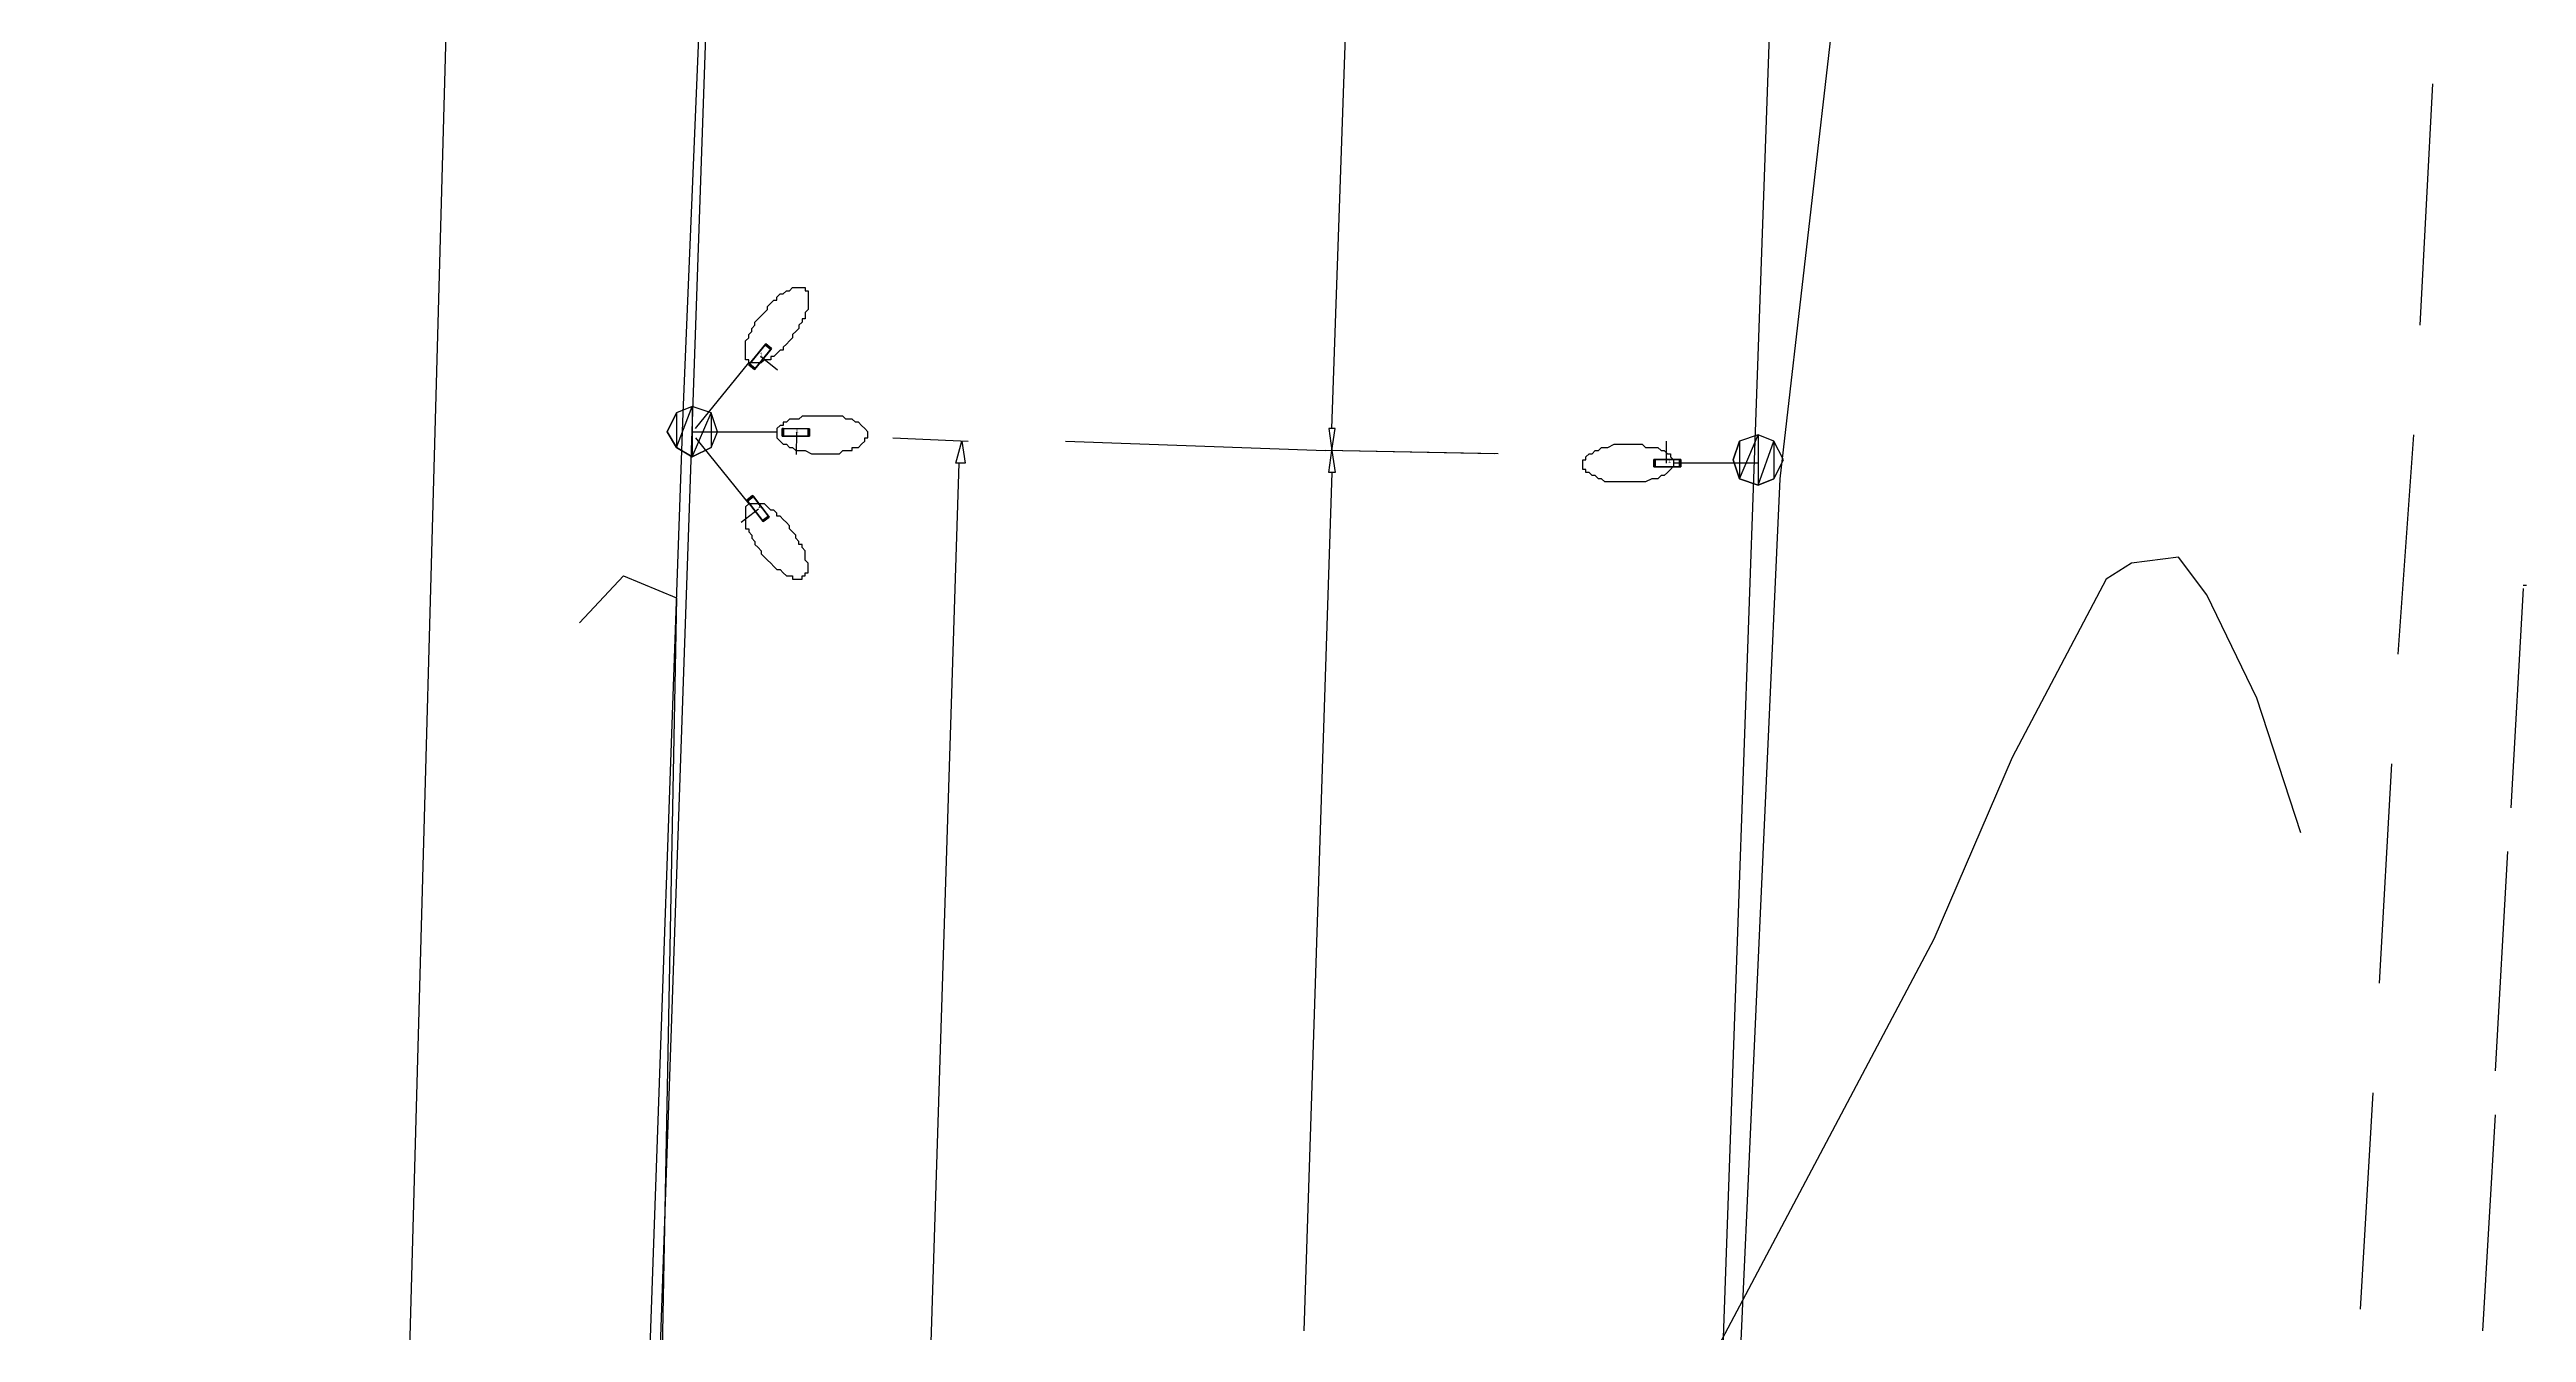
# Model space of a CAD drawing. Extents: x 212106 to 638151, y -1311344 to 1260505.
# Drawn here: x 269033 to 325460, y -562324 to -533075 of the extents above; entities that cross this region are included whole.
import ezdxf

# ---------------------------------------------------------------- set-up
doc = ezdxf.new("R2010")
doc.units = 0
doc.header["$MEASUREMENT"] = 0
for name, color, linetype in [('at_Entity', 7, 'Continuous'), ('DLXLUM01', 3, 'Continuous'), ('DLXLUMEX', 2, 'Continuous'), ('DLXSCENE', 7, 'Continuous')]:
    doc.layers.add(name, color=color, linetype=linetype)

# ---------------------------------------------------------------- blocks, each defined once
blk = doc.blocks.new('*U180')
for p, q in [((-324, 85), (-324, -85)), ((-295, 85), (-324, 85)), ((-324, 85), (-295, 85)), ((265, 85), (-324, 85)), ((-324, -85), (-324, 85)), ((-324, 85), (265, 85)), ((295, 85), (-295, 85)), ((-295, 85), (-295, -85)), ((-295, -85), (-295, 85)), ((-295, 85), (295, 85)), ((295, 85), (265, 85)), ((265, 85), (295, 85)), ((265, -85), (265, 85)), ((265, 85), (265, -85)), ((295, -85), (295, 85)), ((295, 85), (295, -85)), ((-324, -85), (265, -85)), ((-295, -85), (-324, -85)), ((-324, -85), (-295, -85)), ((265, -85), (-324, -85)), ((-295, -85), (295, -85)), ((295, -85), (-295, -85)), ((265, -85), (295, -85)), ((295, -85), (265, -85))]:
    blk.add_line(p, q)
at = {"color": 1}
blk.add_line((-30, 0), (-30, 500), dxfattribs=at)
at = {"layer": 'DLXLUMEX', "color": 7}
blk.add_text('1', height=100, dxfattribs=at).set_placement((0, 0))
blk = doc.blocks.new('*U37')
for p, q in [((-294, 87), (-295, -83)), ((-295, -83), (-294, 87)), ((295, 83), (-294, 87)), ((-264, 87), (-294, 87)), ((-294, 87), (295, 83)), ((-294, 87), (-264, 87)), ((-264, 87), (-265, -83)), ((-265, -83), (-264, 87)), ((325, 83), (-264, 87)), ((-264, 87), (325, 83)), ((294, -87), (295, 83)), ((295, 83), (294, -87)), ((295, 83), (325, 83)), ((325, 83), (295, 83)), ((324, -87), (325, 83)), ((325, 83), (324, -87)), ((-295, -83), (294, -87)), ((294, -87), (-295, -83)), ((-295, -83), (-265, -83)), ((-265, -83), (-295, -83)), ((-265, -83), (324, -87)), ((324, -87), (-265, -83)), ((294, -87), (324, -87)), ((324, -87), (294, -87))]:
    blk.add_line(p, q)
at = {"color": 1}
blk.add_line((30, 0), (26, -500), dxfattribs=at)
at = {"layer": 'DLXLUMEX', "color": 7}
blk.add_text('1', height=100, dxfattribs=at).set_placement((0, 0))
blk = doc.blocks.new('*U38')
for p, q in [((121, 282), (-252, -174)), ((-252, -174), (121, 282)), ((140, 305), (-234, -151)), ((-234, -151), (140, 305)), ((-121, -282), (252, 174)), ((252, 174), (-121, -282)), ((-102, -259), (271, 197)), ((271, 197), (-102, -259)), ((121, 282), (140, 305)), ((140, 305), (121, 282)), ((252, 174), (121, 282)), ((121, 282), (252, 174)), ((271, 197), (140, 305)), ((140, 305), (271, 197)), ((252, 174), (271, 197)), ((271, 197), (252, 174)), ((-234, -151), (-252, -174)), ((-252, -174), (-234, -151)), ((-252, -174), (-121, -282)), ((-121, -282), (-252, -174)), ((-234, -151), (-102, -259)), ((-102, -259), (-234, -151)), ((-121, -282), (-102, -259)), ((-102, -259), (-121, -282))]:
    blk.add_line(p, q)
at = {"color": 1}
blk.add_line((19, 23), (406, -294), dxfattribs=at)
at = {"layer": 'DLXLUMEX', "color": 7}
blk.add_text('1', height=100, dxfattribs=at).set_placement((0, 0))
blk = doc.blocks.new('*U39')
for p, q in [((-113, 285), (-247, 181)), ((-247, 181), (-113, 285)), ((-247, 181), (113, -285)), ((113, -285), (-247, 181)), ((-247, 181), (-229, 158)), ((-229, 158), (-247, 181)), ((-95, 262), (-229, 158)), ((-229, 158), (-95, 262)), ((-229, 158), (131, -309)), ((131, -309), (-229, 158)), ((247, -181), (-113, 285)), ((-95, 262), (-113, 285)), ((-113, 285), (247, -181)), ((-113, 285), (-95, 262)), ((266, -205), (-95, 262)), ((-95, 262), (266, -205)), ((113, -285), (247, -181)), ((247, -181), (113, -285)), ((113, -285), (131, -309)), ((131, -309), (113, -285)), ((131, -309), (266, -205)), ((266, -205), (131, -309)), ((247, -181), (266, -205)), ((266, -205), (247, -181))]:
    blk.add_line(p, q)
at = {"color": 1}
blk.add_line((18, -24), (-377, -329), dxfattribs=at)
at = {"layer": 'DLXLUMEX', "color": 7}
blk.add_text('1', height=100, dxfattribs=at).set_placement((0, 0))
blk = doc.blocks.new('*U97')
for p, q in [((-72968, -534171), (-74468, -569955)), ((-49468, -571455), (-45254, -534671)), ((-74468, -569955), (-76039, -614597)), ((-51397, -614097), (-49468, -571455))]:
    blk.add_line(p, q)

msp = doc.modelspace()

# ---------------------------------------------------------------- linework, layer by layer
at = {"layer": 'at_Entity', "color": 0}
for p, q in [((282818, -360515), (269033, -859640)), ((298247, -541717), (298818, -525361)), ((323318, -533860), (323032, -539360)), ((285390, -538932), (285462, -538860)), ((285462, -538860), (285533, -538789)), ((285533, -538789), (285604, -538789)), ((285604, -538717), (285676, -538646)), ((285604, -538789), (285604, -538717)), ((285676, -538646), (285747, -538646)), ((285747, -538646), (285819, -538574)), ((285819, -538574), (285890, -538574)), ((285890, -538574), (285962, -538503)), ((285962, -538503), (286033, -538503)), ((286033, -538503), (286104, -538503)), ((286104, -538503), (286176, -538503)), ((286176, -538503), (286247, -538503)), ((286247, -538503), (286247, -538574)), ((286247, -538574), (286319, -538574)), ((286247, -538574), (286247, -538574)), ((286319, -538574), (286319, -539003)), ((285033, -539432), (285104, -539360)), ((285033, -539503), (285033, -539432)), ((285104, -539289), (285176, -539217)), ((285104, -539360), (285104, -539289)), ((285176, -539217), (285247, -539146)), ((285247, -539146), (285319, -539074)), ((285319, -539074), (285390, -539003)), ((285390, -539003), (285390, -538932)), ((286104, -539432), (286033, -539503)), ((286176, -539289), (286104, -539360)), ((286104, -539360), (286104, -539432)), ((286247, -539217), (286176, -539217)), ((286176, -539217), (286176, -539289)), ((286319, -539003), (286247, -539074)), ((286247, -539074), (286247, -539146)), ((286247, -539146), (286247, -539217)), ((284890, -539717), (284962, -539646)), ((284890, -539789), (284890, -539717)), ((284890, -539860), (284890, -539789)), ((284890, -539932), (284890, -539860)), ((284890, -540003), (284890, -539932)), ((284890, -540074), (284890, -540003)), ((284962, -539574), (285033, -539503)), ((284962, -539646), (284962, -539574)), ((285604, -540003), (285533, -540074)), ((285676, -539932), (285604, -540003)), ((285747, -539932), (285676, -539932)), ((285819, -539789), (285747, -539860)), ((285747, -539860), (285747, -539932)), ((285890, -539717), (285819, -539789)), ((285962, -539646), (285890, -539717)), ((286033, -539503), (285962, -539574)), ((285962, -539574), (285962, -539646)), ((283747, -541717), (284962, -540217)), ((284890, -540146), (284890, -540074)), ((284962, -540146), (284890, -540146)), ((284962, -540217), (284962, -540146)), ((285033, -540217), (284962, -540217)), ((285104, -540217), (285033, -540217)), ((285176, -540217), (285104, -540217)), ((285247, -540217), (285176, -540217)), ((285319, -540146), (285247, -540217)), ((285390, -540146), (285319, -540146)), ((285462, -540146), (285390, -540146)), ((285533, -540074), (285462, -540074)), ((285462, -540074), (285462, -540146)), ((283319, -541360), (283104, -541789)), ((283104, -541789), (283319, -541360)), ((283319, -541360), (283104, -541789)), ((283319, -541360), (283104, -541789)), ((283104, -541789), (283319, -541360)), ((283319, -541360), (283104, -541789)), ((283676, -541217), (283319, -541360)), ((283676, -541217), (283319, -541360)), ((283319, -542146), (283676, -541217)), ((283319, -542146), (283676, -541217)), ((283676, -541217), (283319, -541360)), ((283676, -541217), (283319, -541360)), ((283676, -541217), (283319, -541360)), ((283319, -542146), (283676, -541217)), ((283319, -542146), (283676, -541217)), ((283676, -541217), (283319, -541360)), ((283319, -541360), (283319, -542146)), ((283319, -541360), (283319, -542146)), ((283319, -541360), (283319, -542146)), ((283319, -541360), (283319, -542146)), ((284104, -541360), (283676, -541217)), ((284104, -541360), (283676, -541217)), ((283676, -541217), (283676, -542360)), ((283676, -541217), (283676, -542360)), ((284104, -541360), (283676, -541217)), ((284104, -541360), (283676, -541217)), ((284104, -541360), (283676, -541217)), ((283676, -541217), (283676, -542360)), ((283676, -541217), (283676, -542360)), ((284104, -541360), (283676, -541217)), ((283676, -542360), (284104, -541360)), ((283676, -542360), (284104, -541360)), ((283676, -542360), (284104, -541360)), ((283676, -542360), (284104, -541360)), ((284247, -541789), (284104, -541360)), ((284247, -541789), (284104, -541360)), ((284104, -541360), (284104, -542146)), ((284104, -541360), (284104, -542146)), ((284247, -541789), (284104, -541360)), ((284247, -541789), (284104, -541360)), ((284247, -541789), (284104, -541360)), ((284104, -541360), (284104, -542146)), ((284104, -541360), (284104, -542146)), ((284247, -541789), (284104, -541360)), ((285676, -541646), (285604, -541717)), ((285747, -541646), (285676, -541646)), ((285819, -541574), (285747, -541574)), ((285747, -541574), (285747, -541646)), ((285890, -541503), (285819, -541574)), ((285962, -541503), (285890, -541503)), ((286033, -541503), (285962, -541503)), ((286104, -541503), (286033, -541503)), ((286176, -541431), (286104, -541503)), ((286247, -541431), (286176, -541431)), ((286319, -541431), (286247, -541431)), ((286390, -541431), (286319, -541431)), ((286462, -541431), (286390, -541431)), ((286533, -541431), (286462, -541431)), ((286604, -541431), (286533, -541431)), ((286676, -541431), (286604, -541431)), ((286747, -541431), (286676, -541431)), ((286890, -541431), (286747, -541431)), ((286962, -541431), (286890, -541431)), ((287033, -541431), (286962, -541431)), ((287104, -541431), (287033, -541431)), ((287176, -541503), (287104, -541431)), ((287247, -541503), (287176, -541503)), ((287319, -541503), (287247, -541503)), ((287390, -541574), (287319, -541503)), ((287461, -541574), (287390, -541574)), ((287533, -541646), (287461, -541574)), ((287604, -541717), (287533, -541646)), ((283104, -541789), (283319, -542146)), ((283319, -542146), (283104, -541789)), ((283104, -541789), (283319, -542146)), ((283104, -541789), (283319, -542146)), ((283319, -542146), (283104, -541789)), ((283104, -541789), (283319, -542146)), ((283319, -542146), (283676, -542360)), ((283676, -542360), (283319, -542146)), ((283319, -542146), (283676, -542360)), ((283319, -542146), (283676, -542360)), ((283676, -542360), (283319, -542146)), ((283319, -542146), (283676, -542360)), ((283676, -541789), (285604, -541789)), ((283676, -542360), (284104, -542146)), ((284104, -542146), (283676, -542360)), ((283676, -542360), (284104, -542146)), ((283676, -542360), (284104, -542146)), ((284104, -542146), (283676, -542360)), ((283676, -542360), (284104, -542146)), ((283747, -541931), (284962, -543431)), ((284104, -542146), (284247, -541789)), ((284104, -542146), (284247, -541789)), ((284104, -542146), (284247, -541789)), ((284104, -542146), (284247, -541789)), ((284104, -542146), (284247, -541789)), ((284104, -542146), (284247, -541789)), ((285604, -541717), (285604, -541789)), ((285604, -541789), (285604, -541860)), ((285604, -541860), (285604, -541931)), ((285604, -541931), (285676, -542003)), ((285676, -542003), (285747, -542074)), ((285747, -542074), (285819, -542074)), ((285819, -542074), (285890, -542146)), ((285890, -542146), (285962, -542146)), ((285962, -542146), (286033, -542217)), ((286033, -542217), (286104, -542217)), ((286104, -542217), (286176, -542217)), ((286176, -542217), (286247, -542217)), ((286247, -542217), (286390, -542289)), ((287033, -542289), (287104, -542217)), ((287104, -542217), (287176, -542217)), ((287176, -542217), (287247, -542217)), ((287247, -542217), (287319, -542217)), ((287319, -542217), (287319, -542146)), ((287319, -542146), (287390, -542146)), ((287390, -542146), (287461, -542146)), ((287461, -542146), (287533, -542074)), ((287533, -542074), (287604, -542003)), ((287676, -541789), (287604, -541717)), ((287604, -542003), (287604, -541931)), ((287604, -541931), (287676, -541931)), ((287676, -541860), (287676, -541789)), ((287676, -541931), (287676, -541860)), ((287676, -541860), (287676, -541860)), ((288247, -541931), (289961, -542003)), ((289676, -542503), (289819, -542003)), ((289819, -542003), (289890, -542503)), ((292176, -542005), (298104, -542220)), ((302032, -542289), (298104, -542217)), ((301961, -542289), (298104, -542217)), ((298318, -541717), (298175, -541717)), ((298175, -541717), (298247, -542217)), ((298175, -542717), (298247, -542217)), ((298247, -542217), (298318, -541717)), ((298247, -542217), (298318, -542717)), ((304175, -542289), (304247, -542217)), ((304247, -542217), (304318, -542217)), ((304318, -542217), (304390, -542146)), ((304390, -542146), (304461, -542146)), ((304461, -542146), (304532, -542146)), ((304532, -542146), (304675, -542074)), ((304675, -542074), (304747, -542074)), ((304747, -542074), (304890, -542074)), ((304890, -542074), (304961, -542074)), ((304961, -542074), (305104, -542074)), ((305104, -542074), (305175, -542074)), ((305175, -542074), (305318, -542074)), ((305318, -542074), (305390, -542146)), ((305390, -542146), (305532, -542146)), ((305532, -542146), (305604, -542146)), ((305604, -542146), (305675, -542146)), ((305675, -542146), (305747, -542217)), ((305747, -542217), (305818, -542217)), ((305818, -542217), (305889, -542289)), ((307532, -542003), (307389, -542431)), ((307389, -542431), (307532, -542003)), ((307532, -542003), (307389, -542431)), ((307532, -542003), (307389, -542431)), ((307389, -542431), (307532, -542003)), ((307532, -542003), (307389, -542431)), ((307961, -541860), (307532, -542003)), ((307961, -541860), (307532, -542003)), ((307532, -542860), (307961, -541860)), ((307532, -542860), (307961, -541860)), ((307961, -541860), (307532, -542003)), ((307961, -541860), (307532, -542003)), ((307961, -541860), (307532, -542003)), ((307532, -542860), (307961, -541860)), ((307532, -542860), (307961, -541860)), ((307961, -541860), (307532, -542003)), ((307532, -542003), (307532, -542860)), ((307532, -542003), (307532, -542860)), ((307532, -542003), (307532, -542860)), ((307532, -542003), (307532, -542860)), ((308318, -542003), (307961, -541860)), ((308318, -542003), (307961, -541860)), ((307961, -541860), (307961, -543003)), ((307961, -541860), (307961, -543003)), ((308318, -542003), (307961, -541860)), ((308318, -542003), (307961, -541860)), ((308318, -542003), (307961, -541860)), ((307961, -541860), (307961, -543003)), ((307961, -541860), (307961, -543003)), ((308318, -542003), (307961, -541860)), ((307961, -543003), (308318, -542003)), ((307961, -543003), (308318, -542003)), ((307961, -543003), (308318, -542003)), ((307961, -543003), (308318, -542003)), ((308532, -542431), (308318, -542003)), ((308532, -542431), (308318, -542003)), ((308318, -542003), (308318, -542860)), ((308318, -542003), (308318, -542860)), ((308532, -542431), (308318, -542003)), ((308532, -542431), (308318, -542003)), ((308532, -542431), (308318, -542003)), ((308318, -542003), (308318, -542860)), ((308318, -542003), (308318, -542860)), ((308532, -542431), (308318, -542003)), ((322889, -541860), (322532, -546860)), ((283676, -542360), (283676, -542360)), ((283676, -542360), (283676, -542360)), ((283676, -542360), (283676, -542360)), ((286390, -542289), (286462, -542289)), ((286462, -542289), (286533, -542289)), ((286533, -542289), (286604, -542289)), ((286604, -542289), (286676, -542289)), ((286676, -542289), (286747, -542289)), ((286747, -542289), (286819, -542289)), ((286819, -542289), (286962, -542289)), ((286962, -542289), (287033, -542289)), ((289747, -542503), (289104, -562788)), ((289890, -542503), (289676, -542503)), ((298247, -542717), (297604, -562288)), ((298318, -542717), (298175, -542717)), ((303961, -542503), (303961, -542431)), ((303961, -542431), (304032, -542431)), ((303961, -542574), (303961, -542503)), ((303961, -542503), (303961, -542503)), ((303961, -542646), (303961, -542574)), ((304032, -542646), (303961, -542646)), ((304032, -542360), (304104, -542289)), ((304032, -542431), (304032, -542360)), ((304032, -542717), (304032, -542646)), ((304104, -542717), (304032, -542717)), ((304104, -542289), (304175, -542289)), ((304175, -542789), (304104, -542717)), ((304247, -542789), (304175, -542789)), ((304318, -542860), (304247, -542789)), ((305747, -542789), (305675, -542860)), ((305818, -542789), (305747, -542789)), ((305889, -542717), (305818, -542789)), ((305889, -542289), (305961, -542289)), ((305961, -542646), (305889, -542717)), ((305961, -542289), (305961, -542360)), ((305961, -542360), (306032, -542431)), ((306032, -542574), (305961, -542646)), ((306032, -542431), (306032, -542503)), ((307961, -542503), (306032, -542503)), ((306032, -542503), (306032, -542574)), ((307389, -542431), (307532, -542860)), ((307532, -542860), (307389, -542431)), ((307389, -542431), (307532, -542860)), ((307389, -542431), (307532, -542860)), ((307532, -542860), (307389, -542431)), ((307389, -542431), (307532, -542860)), ((308318, -542860), (308532, -542431)), ((308318, -542860), (308532, -542431)), ((308318, -542860), (308532, -542431)), ((308318, -542860), (308532, -542431)), ((308318, -542860), (308532, -542431)), ((308318, -542860), (308532, -542431)), ((304390, -542860), (304318, -542860)), ((304461, -542931), (304390, -542860)), ((304604, -542931), (304461, -542931)), ((304675, -542931), (304604, -542931)), ((304818, -542931), (304675, -542931)), ((304890, -542931), (304818, -542931)), ((305032, -542931), (304890, -542931)), ((305104, -542931), (305032, -542931)), ((305247, -542931), (305104, -542931)), ((305318, -542931), (305247, -542931)), ((305390, -542931), (305318, -542931)), ((305532, -542860), (305390, -542931)), ((305604, -542860), (305532, -542860)), ((305675, -542860), (305604, -542860)), ((307532, -542860), (307961, -543003)), ((307961, -543003), (307532, -542860)), ((307532, -542860), (307961, -543003)), ((307532, -542860), (307961, -543003)), ((307961, -543003), (307532, -542860)), ((307532, -542860), (307961, -543003)), ((307961, -543003), (308318, -542860)), ((308318, -542860), (307961, -543003)), ((307961, -543003), (308318, -542860)), ((307961, -543003), (308318, -542860)), ((308318, -542860), (307961, -543003)), ((307961, -543003), (308318, -542860)), ((307961, -543003), (307961, -543003)), ((307961, -543003), (307961, -543003)), ((307961, -543003), (307961, -543003)), ((284962, -543431), (284890, -543503)), ((284890, -543503), (284890, -543574)), ((284890, -543574), (284890, -543646)), ((284890, -543646), (284890, -543717)), ((284890, -543717), (284890, -543789)), ((284890, -543789), (284890, -543860)), ((284890, -543860), (284890, -543931)), ((284890, -543931), (284890, -544003)), ((285033, -543431), (284962, -543431)), ((285104, -543431), (285033, -543431)), ((285176, -543431), (285104, -543431)), ((285247, -543431), (285176, -543431)), ((285319, -543431), (285247, -543431)), ((285390, -543503), (285319, -543431)), ((285462, -543574), (285390, -543503)), ((285533, -543574), (285462, -543574)), ((285604, -543646), (285533, -543574)), ((285604, -543717), (285604, -543646)), ((285676, -543717), (285604, -543717)), ((285747, -543789), (285676, -543717)), ((285819, -543860), (285747, -543789)), ((285890, -543931), (285819, -543860)), ((285890, -544003), (285890, -543931)), ((284890, -544003), (284962, -544003)), ((284962, -544003), (284962, -544074)), ((284962, -544074), (285033, -544146)), ((285033, -544146), (285033, -544217)), ((285033, -544217), (285104, -544289)), ((285104, -544289), (285104, -544360)), ((285104, -544360), (285176, -544431)), ((285176, -544431), (285247, -544503)), ((285247, -544503), (285247, -544574)), ((285962, -544074), (285890, -544003)), ((286033, -544146), (285962, -544074)), ((286033, -544217), (286033, -544146)), ((286104, -544289), (286033, -544217)), ((286104, -544360), (286104, -544289)), ((286176, -544360), (286104, -544360)), ((286176, -544431), (286176, -544360)), ((286247, -544503), (286176, -544431)), ((286247, -544574), (286247, -544503)), ((281105, -546146), (282105, -545074)), ((282105, -545074), (283319, -545574)), ((285247, -544574), (285319, -544646)), ((285319, -544646), (285390, -544717)), ((285390, -544717), (285462, -544788)), ((285462, -544788), (285533, -544860)), ((285533, -544860), (285604, -544931)), ((285604, -544931), (285676, -544931)), ((285676, -544931), (285747, -545003)), ((285747, -545003), (285819, -545074)), ((285819, -545074), (285890, -545074)), ((285890, -545074), (285962, -545074)), ((285962, -545074), (285962, -545146)), ((286176, -545074), (286247, -545074)), ((286176, -545146), (286176, -545074)), ((286176, -545074), (286176, -545074)), ((286247, -544646), (286247, -544574)), ((286247, -544717), (286247, -544646)), ((286319, -544788), (286247, -544717)), ((286247, -545074), (286247, -545003)), ((286247, -545003), (286319, -545003)), ((286319, -544860), (286319, -544788)), ((286319, -544931), (286319, -544860)), ((286319, -545003), (286319, -544931)), ((316461, -544788), (315889, -545146)), ((317532, -544646), (316461, -544788)), ((318175, -545503), (317532, -544646)), ((283319, -545574), (282105, -608929)), ((285962, -545146), (286033, -545146)), ((286033, -545146), (286104, -545146)), ((286104, -545146), (286176, -545146)), ((315889, -545146), (313746, -549217)), ((319318, -547860), (318175, -545503)), ((325389, -545360), (325103, -550360)), ((325389, -545288), (325460, -545288)), ((320318, -550931), (319318, -547860)), ((313746, -549217), (311961, -553360)), ((322389, -549360), (322103, -554360)), ((325032, -551360), (324746, -556360)), ((311961, -553360), (304390, -567645)), ((321960, -556860), (321675, -561788)), ((324746, -557360), (324460, -562288))]:
    msp.add_line(p, q, dxfattribs=at)
at = {"layer": 'at_Entity', "color": 1}
for p, q in [((288390, -405152), (273105, -847350)), ((312675, -405792), (297176, -846069))]:
    msp.add_line(p, q, dxfattribs=at)

# ---------------------------------------------------------------- block references
at = {"layer": 'DLXLUM01'}
for name, p in [('*U38', (285212, -540087)), ('*U37', (286018, -541805)), ('*U180', (305903, -542503)), ('*U39', (285163, -543529))]:
    msp.add_blockref(name, p, dxfattribs=at)
at = {"layer": 'DLXSCENE'}
msp.add_blockref('*U97', (357928, 28595), dxfattribs=at)

doc.saveas('drawing.dxf')
